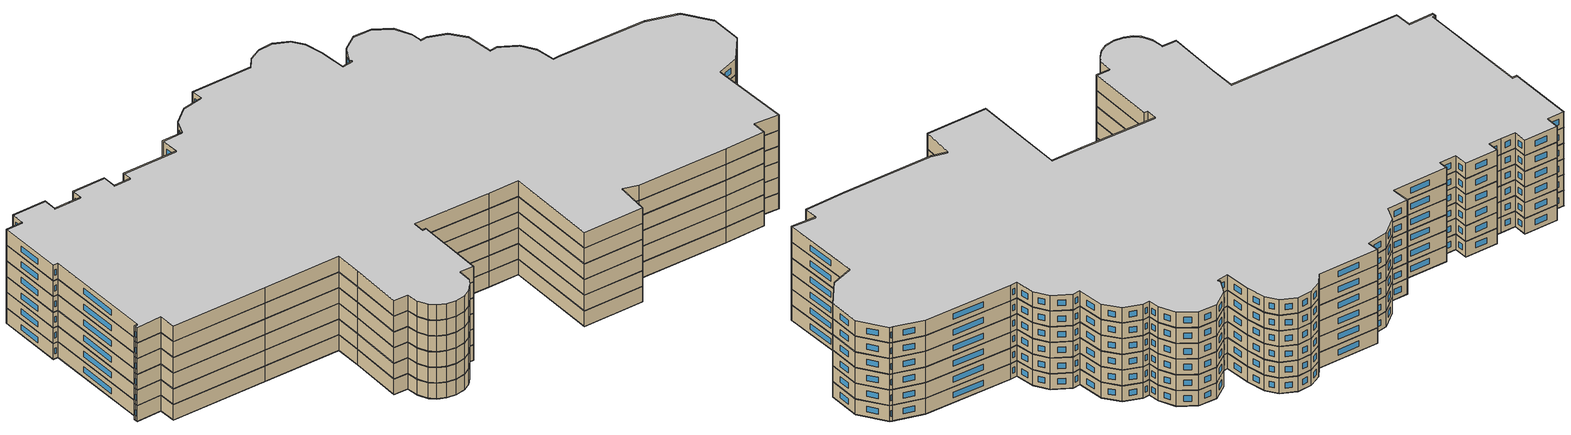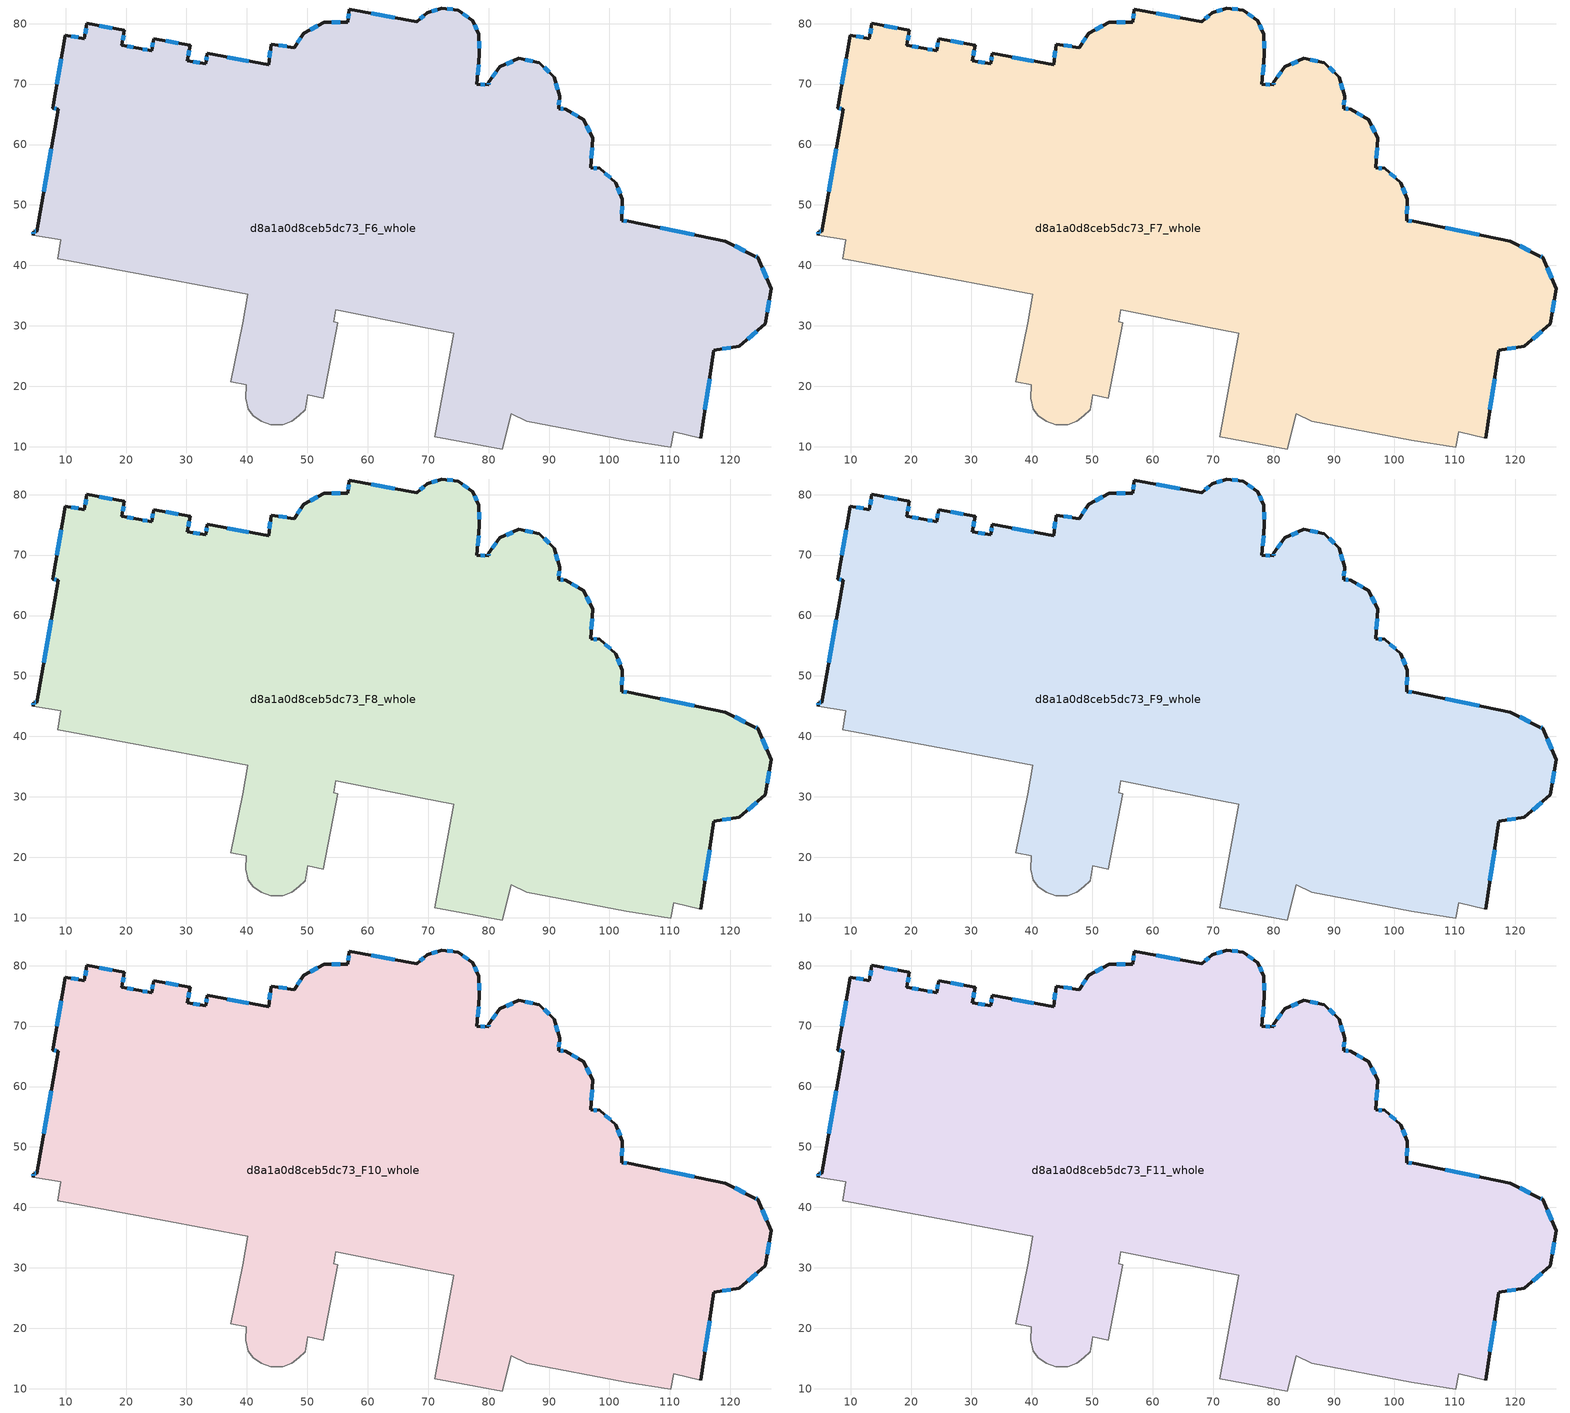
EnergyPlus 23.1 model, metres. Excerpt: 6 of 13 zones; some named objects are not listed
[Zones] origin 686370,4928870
d8a1a0d8ceb5dc73_F6_whole
 floor to d8a1a0d8ceb5dc73_F5_whole (EU_floor_Construction): 115.1,11.35 117.26,25.99 121.48,26.59 125.78,30.34 126.81,36.15 124.51,41.31 124.04,41.55 119.19,44.01 103.23,47.28 102.01,47.41 102.12,50.93 101.05,53.71 98.36,56.04 96.9,56.13 97.24,61.04 95.71,64.09 92.77,65.86 91.58,65.94 91.74,68.02 90.87,71.14 88.37,73.57 85.01,74.26 81.88,72.84 79.98,70.26 80.06,69.85 78.01,69.97 78.49,74.76 78.39,78.26 77.41,80.51 74.94,82.24 72.28,82.59 69.82,81.8 68.09,80.31 56.9,82.37 56.68,80.22 52.8,80.26 49.41,78.41 47.87,76.03 44.03,76.61 43.59,73.21 33.47,75.06 33.2,73.38 30.17,73.89 30.63,76.45 24.57,77.51 24.22,75.54 22.09,75.92 19.32,76.42 19.73,78.91 13.54,80.03 13.09,77.53 9.95,78.09 7.86,66.01 8.75,65.85 5.25,45.58 4.71,45.66 4.61,44.98 9.23,44.23 8.74,41.08 26.07,37.85 40.16,35.2 39.3,30.43 37.33,20.73 39.88,20.21 39.78,17.99 40.26,16.16 41.05,15.11 42.38,14.17 43.99,13.63 45.92,13.64 47.43,14.21 48.58,15.08 49.62,16.12 50.09,18.55 52.65,18.04 55.04,30.54 54.34,30.67 54.72,32.66 68.7,29.83 74.21,28.79 71.08,11.65 82.23,9.61 83.72,15.46 86.28,14.24 102.77,11.05 110.13,9.87 110.63,12.47 z18
 wall outside (EU_wall_Construction): 4.61,44.98 4.71,45.66 5.25,45.58 8.75,65.85 7.86,66.01 9.95,78.09 13.09,77.53 13.54,80.03 19.73,78.91 19.32,76.42 22.09,75.92 24.22,75.54 24.57,77.51 30.63,76.45 30.17,73.89 33.2,73.38 33.47,75.06 43.59,73.21 44.03,76.61 47.87,76.03 49.41,78.41 52.8,80.26 56.68,80.22 56.9,82.37 68.09,80.31 69.82,81.8 72.28,82.59 74.94,82.24 77.41,80.51 78.39,78.26 78.49,74.76 78.01,69.97 80.06,69.85 79.98,70.26 81.88,72.84 85.01,74.26 88.37,73.57 90.87,71.14 91.74,68.02 91.58,65.94 92.77,65.86 95.71,64.09 97.24,61.04 96.9,56.13 98.36,56.04 101.05,53.71 102.12,50.93 102.01,47.41 103.23,47.28 119.19,44.01 124.04,41.55 124.51,41.31 126.81,36.15 125.78,30.34 121.48,26.59 117.26,25.99 115.1,11.35 z18:21
 wall adiabatic (EU_wall_Construction): 115.1,11.35 110.63,12.47 110.13,9.87 102.77,11.05 86.28,14.24 83.72,15.46 82.23,9.61 71.08,11.65 74.21,28.79 68.7,29.83 54.72,32.66 54.34,30.67 55.04,30.54 52.65,18.04 50.09,18.55 49.62,16.12 48.58,15.08 47.43,14.21 45.92,13.64 43.99,13.63 42.38,14.17 41.05,15.11 40.26,16.16 39.78,17.99 39.88,20.21 37.33,20.73 39.3,30.43 40.16,35.2 26.07,37.85 8.74,41.08 9.23,44.23 4.61,44.98 z18:21
 window (EU_Window_Construction): 45.28,76.42 46.62,76.22 / 48.37,76.81 48.91,77.64 / 50.51,79.01 51.69,79.66 / 54.06,80.25 55.42,80.24 / 56.75,80.92 56.83,81.67 / 60.54,81.7 64.45,80.98 / 68.65,80.8 69.25,81.32 / 70.62,82.06 71.48,82.33 / 73.14,82.48 74.07,82.35 / 75.74,81.68 76.6,81.07 / 77.73,79.78 78.07,78.99 / 78.42,77.12 78.45,75.9 / 78.33,73.2 78.16,71.53 / 78.67,69.93 79.39,69.89 / 80.03,69.99 80,70.13 / 80.59,71.1 81.26,72 / 82.89,73.3 83.99,73.8 / 86.1,74.04 87.27,73.8 / 89.18,72.78 90.05,71.93 / 91.15,70.13 91.45,69.04 / 91.68,67.34 91.63,66.62 / 91.96,65.92 92.38,65.89 / 93.72,65.29 94.75,64.67 / 96.2,63.1 96.74,62.03 / 97.13,59.45 97.01,57.73 / 97.37,56.1 97.88,56.07 / 99.23,55.28 100.17,54.47 / 101.39,52.81 101.77,51.84 / 102.08,49.79 102.04,48.56 / 102.4,47.37 102.83,47.32 / 108.42,46.22 114,45.07 / 120.76,43.21 122.46,42.35 / 124.19,41.47 124.35,41.39 / 125.25,39.63 126.06,37.83 / 126.47,34.26 126.11,32.23 / 124.38,29.12 122.87,27.81 / 120.1,26.4 118.63,26.19 / 116.55,21.23 115.8,16.11 / 4.64,45.21 4.68,45.44 / 4.88,45.64 5.07,45.61 / 6.39,52.18 7.61,59.26 / 8.46,65.91 8.15,65.96 / 8.54,69.94 9.27,74.16 / 10.97,77.91 12.07,77.72 / 13.23,78.35 13.39,79.22 / 15.55,79.67 17.71,79.28 / 19.59,78.1 19.45,77.23 / 20.22,76.26 21.19,76.09 / 22.78,75.8 23.53,75.67 / 24.33,76.18 24.45,76.87 / 26.54,77.17 28.66,76.8 / 30.48,75.62 30.32,74.73 / 31.15,73.73 32.21,73.55 / 33.29,73.93 33.38,74.52 / 36.76,74.46 40.3,73.81 / 43.73,74.32 43.88,75.51 z18.98:20.02
d8a1a0d8ceb5dc73_F7_whole
 floor to d8a1a0d8ceb5dc73_F6_whole (EU_floor_Construction): 115.1,11.35 117.26,25.99 121.48,26.59 125.78,30.34 126.81,36.15 124.51,41.31 124.04,41.55 119.19,44.01 103.23,47.28 102.01,47.41 102.12,50.93 101.05,53.71 98.36,56.04 96.9,56.13 97.24,61.04 95.71,64.09 92.77,65.86 91.58,65.94 91.74,68.02 90.87,71.14 88.37,73.57 85.01,74.26 81.88,72.84 79.98,70.26 80.06,69.85 78.01,69.97 78.49,74.76 78.39,78.26 77.41,80.51 74.94,82.24 72.28,82.59 69.82,81.8 68.09,80.31 56.9,82.37 56.68,80.22 52.8,80.26 49.41,78.41 47.87,76.03 44.03,76.61 43.59,73.21 33.47,75.06 33.2,73.38 30.17,73.89 30.63,76.45 24.57,77.51 24.22,75.54 22.09,75.92 19.32,76.42 19.73,78.91 13.54,80.03 13.09,77.53 9.95,78.09 7.86,66.01 8.75,65.85 5.25,45.58 4.71,45.66 4.61,44.98 9.23,44.23 8.74,41.08 26.07,37.85 40.16,35.2 39.3,30.43 37.33,20.73 39.88,20.21 39.78,17.99 40.26,16.16 41.05,15.11 42.38,14.17 43.99,13.63 45.92,13.64 47.43,14.21 48.58,15.08 49.62,16.12 50.09,18.55 52.65,18.04 55.04,30.54 54.34,30.67 54.72,32.66 68.7,29.83 74.21,28.79 71.08,11.65 82.23,9.61 83.72,15.46 86.28,14.24 102.77,11.05 110.13,9.87 110.63,12.47 z21
 wall outside (EU_wall_Construction): 4.61,44.98 4.71,45.66 5.25,45.58 8.75,65.85 7.86,66.01 9.95,78.09 13.09,77.53 13.54,80.03 19.73,78.91 19.32,76.42 22.09,75.92 24.22,75.54 24.57,77.51 30.63,76.45 30.17,73.89 33.2,73.38 33.47,75.06 43.59,73.21 44.03,76.61 47.87,76.03 49.41,78.41 52.8,80.26 56.68,80.22 56.9,82.37 68.09,80.31 69.82,81.8 72.28,82.59 74.94,82.24 77.41,80.51 78.39,78.26 78.49,74.76 78.01,69.97 80.06,69.85 79.98,70.26 81.88,72.84 85.01,74.26 88.37,73.57 90.87,71.14 91.74,68.02 91.58,65.94 92.77,65.86 95.71,64.09 97.24,61.04 96.9,56.13 98.36,56.04 101.05,53.71 102.12,50.93 102.01,47.41 103.23,47.28 119.19,44.01 124.04,41.55 124.51,41.31 126.81,36.15 125.78,30.34 121.48,26.59 117.26,25.99 115.1,11.35 z21:24
 wall adiabatic (EU_wall_Construction): 115.1,11.35 110.63,12.47 110.13,9.87 102.77,11.05 86.28,14.24 83.72,15.46 82.23,9.61 71.08,11.65 74.21,28.79 68.7,29.83 54.72,32.66 54.34,30.67 55.04,30.54 52.65,18.04 50.09,18.55 49.62,16.12 48.58,15.08 47.43,14.21 45.92,13.64 43.99,13.63 42.38,14.17 41.05,15.11 40.26,16.16 39.78,17.99 39.88,20.21 37.33,20.73 39.3,30.43 40.16,35.2 26.07,37.85 8.74,41.08 9.23,44.23 4.61,44.98 z21:24
 window (EU_Window_Construction): 45.28,76.42 46.62,76.22 / 48.37,76.81 48.91,77.64 / 50.51,79.01 51.69,79.66 / 54.06,80.25 55.42,80.24 / 56.75,80.92 56.83,81.67 / 60.54,81.7 64.45,80.98 / 68.65,80.8 69.25,81.32 / 70.62,82.06 71.48,82.33 / 73.14,82.48 74.07,82.35 / 75.74,81.68 76.6,81.07 / 77.73,79.78 78.07,78.99 / 78.42,77.12 78.45,75.9 / 78.33,73.2 78.16,71.53 / 78.67,69.93 79.39,69.89 / 80.03,69.99 80,70.13 / 80.59,71.1 81.26,72 / 82.89,73.3 83.99,73.8 / 86.1,74.04 87.27,73.8 / 89.18,72.78 90.05,71.93 / 91.15,70.13 91.45,69.04 / 91.68,67.34 91.63,66.62 / 91.96,65.92 92.38,65.89 / 93.72,65.29 94.75,64.67 / 96.2,63.1 96.74,62.03 / 97.13,59.45 97.01,57.73 / 97.37,56.1 97.88,56.07 / 99.23,55.28 100.17,54.47 / 101.39,52.81 101.77,51.84 / 102.08,49.79 102.04,48.56 / 102.4,47.37 102.83,47.32 / 108.42,46.22 114,45.07 / 120.76,43.21 122.46,42.35 / 124.19,41.47 124.35,41.39 / 125.25,39.63 126.06,37.83 / 126.47,34.26 126.11,32.23 / 124.38,29.12 122.87,27.81 / 120.1,26.4 118.63,26.19 / 116.55,21.23 115.8,16.11 / 4.64,45.21 4.68,45.44 / 4.88,45.64 5.07,45.61 / 6.39,52.18 7.61,59.26 / 8.46,65.91 8.15,65.96 / 8.54,69.94 9.27,74.16 / 10.97,77.91 12.07,77.72 / 13.23,78.35 13.39,79.22 / 15.55,79.67 17.71,79.28 / 19.59,78.1 19.45,77.23 / 20.22,76.26 21.19,76.09 / 22.78,75.8 23.53,75.67 / 24.33,76.18 24.45,76.87 / 26.54,77.17 28.66,76.8 / 30.48,75.62 30.32,74.73 / 31.15,73.73 32.21,73.55 / 33.29,73.93 33.38,74.52 / 36.76,74.46 40.3,73.81 / 43.73,74.32 43.88,75.51 z21.98:23.02
d8a1a0d8ceb5dc73_F8_whole
 floor to d8a1a0d8ceb5dc73_F7_whole (EU_floor_Construction): 115.1,11.35 117.26,25.99 121.48,26.59 125.78,30.34 126.81,36.15 124.51,41.31 124.04,41.55 119.19,44.01 103.23,47.28 102.01,47.41 102.12,50.93 101.05,53.71 98.36,56.04 96.9,56.13 97.24,61.04 95.71,64.09 92.77,65.86 91.58,65.94 91.74,68.02 90.87,71.14 88.37,73.57 85.01,74.26 81.88,72.84 79.98,70.26 80.06,69.85 78.01,69.97 78.49,74.76 78.39,78.26 77.41,80.51 74.94,82.24 72.28,82.59 69.82,81.8 68.09,80.31 56.9,82.37 56.68,80.22 52.8,80.26 49.41,78.41 47.87,76.03 44.03,76.61 43.59,73.21 33.47,75.06 33.2,73.38 30.17,73.89 30.63,76.45 24.57,77.51 24.22,75.54 22.09,75.92 19.32,76.42 19.73,78.91 13.54,80.03 13.09,77.53 9.95,78.09 7.86,66.01 8.75,65.85 5.25,45.58 4.71,45.66 4.61,44.98 9.23,44.23 8.74,41.08 26.07,37.85 40.16,35.2 39.3,30.43 37.33,20.73 39.88,20.21 39.78,17.99 40.26,16.16 41.05,15.11 42.38,14.17 43.99,13.63 45.92,13.64 47.43,14.21 48.58,15.08 49.62,16.12 50.09,18.55 52.65,18.04 55.04,30.54 54.34,30.67 54.72,32.66 68.7,29.83 74.21,28.79 71.08,11.65 82.23,9.61 83.72,15.46 86.28,14.24 102.77,11.05 110.13,9.87 110.63,12.47 z24
 wall outside (EU_wall_Construction): 4.61,44.98 4.71,45.66 5.25,45.58 8.75,65.85 7.86,66.01 9.95,78.09 13.09,77.53 13.54,80.03 19.73,78.91 19.32,76.42 22.09,75.92 24.22,75.54 24.57,77.51 30.63,76.45 30.17,73.89 33.2,73.38 33.47,75.06 43.59,73.21 44.03,76.61 47.87,76.03 49.41,78.41 52.8,80.26 56.68,80.22 56.9,82.37 68.09,80.31 69.82,81.8 72.28,82.59 74.94,82.24 77.41,80.51 78.39,78.26 78.49,74.76 78.01,69.97 80.06,69.85 79.98,70.26 81.88,72.84 85.01,74.26 88.37,73.57 90.87,71.14 91.74,68.02 91.58,65.94 92.77,65.86 95.71,64.09 97.24,61.04 96.9,56.13 98.36,56.04 101.05,53.71 102.12,50.93 102.01,47.41 103.23,47.28 119.19,44.01 124.04,41.55 124.51,41.31 126.81,36.15 125.78,30.34 121.48,26.59 117.26,25.99 115.1,11.35 z24:27
 wall adiabatic (EU_wall_Construction): 115.1,11.35 110.63,12.47 110.13,9.87 102.77,11.05 86.28,14.24 83.72,15.46 82.23,9.61 71.08,11.65 74.21,28.79 68.7,29.83 54.72,32.66 54.34,30.67 55.04,30.54 52.65,18.04 50.09,18.55 49.62,16.12 48.58,15.08 47.43,14.21 45.92,13.64 43.99,13.63 42.38,14.17 41.05,15.11 40.26,16.16 39.78,17.99 39.88,20.21 37.33,20.73 39.3,30.43 40.16,35.2 26.07,37.85 8.74,41.08 9.23,44.23 4.61,44.98 z24:27
 window (EU_Window_Construction): 45.28,76.42 46.62,76.22 / 48.37,76.81 48.91,77.64 / 50.51,79.01 51.69,79.66 / 54.06,80.25 55.42,80.24 / 56.75,80.92 56.83,81.67 / 60.54,81.7 64.45,80.98 / 68.65,80.8 69.25,81.32 / 70.62,82.06 71.48,82.33 / 73.14,82.48 74.07,82.35 / 75.74,81.68 76.6,81.07 / 77.73,79.78 78.07,78.99 / 78.42,77.12 78.45,75.9 / 78.33,73.2 78.16,71.53 / 78.67,69.93 79.39,69.89 / 80.03,69.99 80,70.13 / 80.59,71.1 81.26,72 / 82.89,73.3 83.99,73.8 / 86.1,74.04 87.27,73.8 / 89.18,72.78 90.05,71.93 / 91.15,70.13 91.45,69.04 / 91.68,67.34 91.63,66.62 / 91.96,65.92 92.38,65.89 / 93.72,65.29 94.75,64.67 / 96.2,63.1 96.74,62.03 / 97.13,59.45 97.01,57.73 / 97.37,56.1 97.88,56.07 / 99.23,55.28 100.17,54.47 / 101.39,52.81 101.77,51.84 / 102.08,49.79 102.04,48.56 / 102.4,47.37 102.83,47.32 / 108.42,46.22 114,45.07 / 120.76,43.21 122.46,42.35 / 124.19,41.47 124.35,41.39 / 125.25,39.63 126.06,37.83 / 126.47,34.26 126.11,32.23 / 124.38,29.12 122.87,27.81 / 120.1,26.4 118.63,26.19 / 116.55,21.23 115.8,16.11 / 4.64,45.21 4.68,45.44 / 4.88,45.64 5.07,45.61 / 6.39,52.18 7.61,59.26 / 8.46,65.91 8.15,65.96 / 8.54,69.94 9.27,74.16 / 10.97,77.91 12.07,77.72 / 13.23,78.35 13.39,79.22 / 15.55,79.67 17.71,79.28 / 19.59,78.1 19.45,77.23 / 20.22,76.26 21.19,76.09 / 22.78,75.8 23.53,75.67 / 24.33,76.18 24.45,76.87 / 26.54,77.17 28.66,76.8 / 30.48,75.62 30.32,74.73 / 31.15,73.73 32.21,73.55 / 33.29,73.93 33.38,74.52 / 36.76,74.46 40.3,73.81 / 43.73,74.32 43.88,75.51 z24.98:26.02
d8a1a0d8ceb5dc73_F9_whole
 floor to d8a1a0d8ceb5dc73_F8_whole (EU_floor_Construction): 115.1,11.35 117.26,25.99 121.48,26.59 125.78,30.34 126.81,36.15 124.51,41.31 124.04,41.55 119.19,44.01 103.23,47.28 102.01,47.41 102.12,50.93 101.05,53.71 98.36,56.04 96.9,56.13 97.24,61.04 95.71,64.09 92.77,65.86 91.58,65.94 91.74,68.02 90.87,71.14 88.37,73.57 85.01,74.26 81.88,72.84 79.98,70.26 80.06,69.85 78.01,69.97 78.49,74.76 78.39,78.26 77.41,80.51 74.94,82.24 72.28,82.59 69.82,81.8 68.09,80.31 56.9,82.37 56.68,80.22 52.8,80.26 49.41,78.41 47.87,76.03 44.03,76.61 43.59,73.21 33.47,75.06 33.2,73.38 30.17,73.89 30.63,76.45 24.57,77.51 24.22,75.54 22.09,75.92 19.32,76.42 19.73,78.91 13.54,80.03 13.09,77.53 9.95,78.09 7.86,66.01 8.75,65.85 5.25,45.58 4.71,45.66 4.61,44.98 9.23,44.23 8.74,41.08 26.07,37.85 40.16,35.2 39.3,30.43 37.33,20.73 39.88,20.21 39.78,17.99 40.26,16.16 41.05,15.11 42.38,14.17 43.99,13.63 45.92,13.64 47.43,14.21 48.58,15.08 49.62,16.12 50.09,18.55 52.65,18.04 55.04,30.54 54.34,30.67 54.72,32.66 68.7,29.83 74.21,28.79 71.08,11.65 82.23,9.61 83.72,15.46 86.28,14.24 102.77,11.05 110.13,9.87 110.63,12.47 z27
 wall outside (EU_wall_Construction): 4.61,44.98 4.71,45.66 5.25,45.58 8.75,65.85 7.86,66.01 9.95,78.09 13.09,77.53 13.54,80.03 19.73,78.91 19.32,76.42 22.09,75.92 24.22,75.54 24.57,77.51 30.63,76.45 30.17,73.89 33.2,73.38 33.47,75.06 43.59,73.21 44.03,76.61 47.87,76.03 49.41,78.41 52.8,80.26 56.68,80.22 56.9,82.37 68.09,80.31 69.82,81.8 72.28,82.59 74.94,82.24 77.41,80.51 78.39,78.26 78.49,74.76 78.01,69.97 80.06,69.85 79.98,70.26 81.88,72.84 85.01,74.26 88.37,73.57 90.87,71.14 91.74,68.02 91.58,65.94 92.77,65.86 95.71,64.09 97.24,61.04 96.9,56.13 98.36,56.04 101.05,53.71 102.12,50.93 102.01,47.41 103.23,47.28 119.19,44.01 124.04,41.55 124.51,41.31 126.81,36.15 125.78,30.34 121.48,26.59 117.26,25.99 115.1,11.35 z27:30
 wall adiabatic (EU_wall_Construction): 115.1,11.35 110.63,12.47 110.13,9.87 102.77,11.05 86.28,14.24 83.72,15.46 82.23,9.61 71.08,11.65 74.21,28.79 68.7,29.83 54.72,32.66 54.34,30.67 55.04,30.54 52.65,18.04 50.09,18.55 49.62,16.12 48.58,15.08 47.43,14.21 45.92,13.64 43.99,13.63 42.38,14.17 41.05,15.11 40.26,16.16 39.78,17.99 39.88,20.21 37.33,20.73 39.3,30.43 40.16,35.2 26.07,37.85 8.74,41.08 9.23,44.23 4.61,44.98 z27:30
 window (EU_Window_Construction): 45.28,76.42 46.62,76.22 / 48.37,76.81 48.91,77.64 / 50.51,79.01 51.69,79.66 / 54.06,80.25 55.42,80.24 / 56.75,80.92 56.83,81.67 / 60.54,81.7 64.45,80.98 / 68.65,80.8 69.25,81.32 / 70.62,82.06 71.48,82.33 / 73.14,82.48 74.07,82.35 / 75.74,81.68 76.6,81.07 / 77.73,79.78 78.07,78.99 / 78.42,77.12 78.45,75.9 / 78.33,73.2 78.16,71.53 / 78.67,69.93 79.39,69.89 / 80.03,69.99 80,70.13 / 80.59,71.1 81.26,72 / 82.89,73.3 83.99,73.8 / 86.1,74.04 87.27,73.8 / 89.18,72.78 90.05,71.93 / 91.15,70.13 91.45,69.04 / 91.68,67.34 91.63,66.62 / 91.96,65.92 92.38,65.89 / 93.72,65.29 94.75,64.67 / 96.2,63.1 96.74,62.03 / 97.13,59.45 97.01,57.73 / 97.37,56.1 97.88,56.07 / 99.23,55.28 100.17,54.47 / 101.39,52.81 101.77,51.84 / 102.08,49.79 102.04,48.56 / 102.4,47.37 102.83,47.32 / 108.42,46.22 114,45.07 / 120.76,43.21 122.46,42.35 / 124.19,41.47 124.35,41.39 / 125.25,39.63 126.06,37.83 / 126.47,34.26 126.11,32.23 / 124.38,29.12 122.87,27.81 / 120.1,26.4 118.63,26.19 / 116.55,21.23 115.8,16.11 / 4.64,45.21 4.68,45.44 / 4.88,45.64 5.07,45.61 / 6.39,52.18 7.61,59.26 / 8.46,65.91 8.15,65.96 / 8.54,69.94 9.27,74.16 / 10.97,77.91 12.07,77.72 / 13.23,78.35 13.39,79.22 / 15.55,79.67 17.71,79.28 / 19.59,78.1 19.45,77.23 / 20.22,76.26 21.19,76.09 / 22.78,75.8 23.53,75.67 / 24.33,76.18 24.45,76.87 / 26.54,77.17 28.66,76.8 / 30.48,75.62 30.32,74.73 / 31.15,73.73 32.21,73.55 / 33.29,73.93 33.38,74.52 / 36.76,74.46 40.3,73.81 / 43.73,74.32 43.88,75.51 z27.98:29.02
d8a1a0d8ceb5dc73_F10_whole
 floor to d8a1a0d8ceb5dc73_F9_whole (EU_floor_Construction): 115.1,11.35 117.26,25.99 121.48,26.59 125.78,30.34 126.81,36.15 124.51,41.31 124.04,41.55 119.19,44.01 103.23,47.28 102.01,47.41 102.12,50.93 101.05,53.71 98.36,56.04 96.9,56.13 97.24,61.04 95.71,64.09 92.77,65.86 91.58,65.94 91.74,68.02 90.87,71.14 88.37,73.57 85.01,74.26 81.88,72.84 79.98,70.26 80.06,69.85 78.01,69.97 78.49,74.76 78.39,78.26 77.41,80.51 74.94,82.24 72.28,82.59 69.82,81.8 68.09,80.31 56.9,82.37 56.68,80.22 52.8,80.26 49.41,78.41 47.87,76.03 44.03,76.61 43.59,73.21 33.47,75.06 33.2,73.38 30.17,73.89 30.63,76.45 24.57,77.51 24.22,75.54 22.09,75.92 19.32,76.42 19.73,78.91 13.54,80.03 13.09,77.53 9.95,78.09 7.86,66.01 8.75,65.85 5.25,45.58 4.71,45.66 4.61,44.98 9.23,44.23 8.74,41.08 26.07,37.85 40.16,35.2 39.3,30.43 37.33,20.73 39.88,20.21 39.78,17.99 40.26,16.16 41.05,15.11 42.38,14.17 43.99,13.63 45.92,13.64 47.43,14.21 48.58,15.08 49.62,16.12 50.09,18.55 52.65,18.04 55.04,30.54 54.34,30.67 54.72,32.66 68.7,29.83 74.21,28.79 71.08,11.65 82.23,9.61 83.72,15.46 86.28,14.24 102.77,11.05 110.13,9.87 110.63,12.47 z30
 wall outside (EU_wall_Construction): 4.61,44.98 4.71,45.66 5.25,45.58 8.75,65.85 7.86,66.01 9.95,78.09 13.09,77.53 13.54,80.03 19.73,78.91 19.32,76.42 22.09,75.92 24.22,75.54 24.57,77.51 30.63,76.45 30.17,73.89 33.2,73.38 33.47,75.06 43.59,73.21 44.03,76.61 47.87,76.03 49.41,78.41 52.8,80.26 56.68,80.22 56.9,82.37 68.09,80.31 69.82,81.8 72.28,82.59 74.94,82.24 77.41,80.51 78.39,78.26 78.49,74.76 78.01,69.97 80.06,69.85 79.98,70.26 81.88,72.84 85.01,74.26 88.37,73.57 90.87,71.14 91.74,68.02 91.58,65.94 92.77,65.86 95.71,64.09 97.24,61.04 96.9,56.13 98.36,56.04 101.05,53.71 102.12,50.93 102.01,47.41 103.23,47.28 119.19,44.01 124.04,41.55 124.51,41.31 126.81,36.15 125.78,30.34 121.48,26.59 117.26,25.99 115.1,11.35 z30:33
 wall adiabatic (EU_wall_Construction): 115.1,11.35 110.63,12.47 110.13,9.87 102.77,11.05 86.28,14.24 83.72,15.46 82.23,9.61 71.08,11.65 74.21,28.79 68.7,29.83 54.72,32.66 54.34,30.67 55.04,30.54 52.65,18.04 50.09,18.55 49.62,16.12 48.58,15.08 47.43,14.21 45.92,13.64 43.99,13.63 42.38,14.17 41.05,15.11 40.26,16.16 39.78,17.99 39.88,20.21 37.33,20.73 39.3,30.43 40.16,35.2 26.07,37.85 8.74,41.08 9.23,44.23 4.61,44.98 z30:33
 window (EU_Window_Construction): 45.28,76.42 46.62,76.22 / 48.37,76.81 48.91,77.64 / 50.51,79.01 51.69,79.66 / 54.06,80.25 55.42,80.24 / 56.75,80.92 56.83,81.67 / 60.54,81.7 64.45,80.98 / 68.65,80.8 69.25,81.32 / 70.62,82.06 71.48,82.33 / 73.14,82.48 74.07,82.35 / 75.74,81.68 76.6,81.07 / 77.73,79.78 78.07,78.99 / 78.42,77.12 78.45,75.9 / 78.33,73.2 78.16,71.53 / 78.67,69.93 79.39,69.89 / 80.03,69.99 80,70.13 / 80.59,71.1 81.26,72 / 82.89,73.3 83.99,73.8 / 86.1,74.04 87.27,73.8 / 89.18,72.78 90.05,71.93 / 91.15,70.13 91.45,69.04 / 91.68,67.34 91.63,66.62 / 91.96,65.92 92.38,65.89 / 93.72,65.29 94.75,64.67 / 96.2,63.1 96.74,62.03 / 97.13,59.45 97.01,57.73 / 97.37,56.1 97.88,56.07 / 99.23,55.28 100.17,54.47 / 101.39,52.81 101.77,51.84 / 102.08,49.79 102.04,48.56 / 102.4,47.37 102.83,47.32 / 108.42,46.22 114,45.07 / 120.76,43.21 122.46,42.35 / 124.19,41.47 124.35,41.39 / 125.25,39.63 126.06,37.83 / 126.47,34.26 126.11,32.23 / 124.38,29.12 122.87,27.81 / 120.1,26.4 118.63,26.19 / 116.55,21.23 115.8,16.11 / 4.64,45.21 4.68,45.44 / 4.88,45.64 5.07,45.61 / 6.39,52.18 7.61,59.26 / 8.46,65.91 8.15,65.96 / 8.54,69.94 9.27,74.16 / 10.97,77.91 12.07,77.72 / 13.23,78.35 13.39,79.22 / 15.55,79.67 17.71,79.28 / 19.59,78.1 19.45,77.23 / 20.22,76.26 21.19,76.09 / 22.78,75.8 23.53,75.67 / 24.33,76.18 24.45,76.87 / 26.54,77.17 28.66,76.8 / 30.48,75.62 30.32,74.73 / 31.15,73.73 32.21,73.55 / 33.29,73.93 33.38,74.52 / 36.76,74.46 40.3,73.81 / 43.73,74.32 43.88,75.51 z30.98:32.02
d8a1a0d8ceb5dc73_F11_whole
 floor to d8a1a0d8ceb5dc73_F10_whole (EU_floor_Construction): 115.1,11.35 117.26,25.99 121.48,26.59 125.78,30.34 126.81,36.15 124.51,41.31 124.04,41.55 119.19,44.01 103.23,47.28 102.01,47.41 102.12,50.93 101.05,53.71 98.36,56.04 96.9,56.13 97.24,61.04 95.71,64.09 92.77,65.86 91.58,65.94 91.74,68.02 90.87,71.14 88.37,73.57 85.01,74.26 81.88,72.84 79.98,70.26 80.06,69.85 78.01,69.97 78.49,74.76 78.39,78.26 77.41,80.51 74.94,82.24 72.28,82.59 69.82,81.8 68.09,80.31 56.9,82.37 56.68,80.22 52.8,80.26 49.41,78.41 47.87,76.03 44.03,76.61 43.59,73.21 33.47,75.06 33.2,73.38 30.17,73.89 30.63,76.45 24.57,77.51 24.22,75.54 22.09,75.92 19.32,76.42 19.73,78.91 13.54,80.03 13.09,77.53 9.95,78.09 7.86,66.01 8.75,65.85 5.25,45.58 4.71,45.66 4.61,44.98 9.23,44.23 8.74,41.08 26.07,37.85 40.16,35.2 39.3,30.43 37.33,20.73 39.88,20.21 39.78,17.99 40.26,16.16 41.05,15.11 42.38,14.17 43.99,13.63 45.92,13.64 47.43,14.21 48.58,15.08 49.62,16.12 50.09,18.55 52.65,18.04 55.04,30.54 54.34,30.67 54.72,32.66 68.7,29.83 74.21,28.79 71.08,11.65 82.23,9.61 83.72,15.46 86.28,14.24 102.77,11.05 110.13,9.87 110.63,12.47 z33
 wall outside (EU_wall_Construction): 4.61,44.98 4.71,45.66 5.25,45.58 8.75,65.85 7.86,66.01 9.95,78.09 13.09,77.53 13.54,80.03 19.73,78.91 19.32,76.42 22.09,75.92 24.22,75.54 24.57,77.51 30.63,76.45 30.17,73.89 33.2,73.38 33.47,75.06 43.59,73.21 44.03,76.61 47.87,76.03 49.41,78.41 52.8,80.26 56.68,80.22 56.9,82.37 68.09,80.31 69.82,81.8 72.28,82.59 74.94,82.24 77.41,80.51 78.39,78.26 78.49,74.76 78.01,69.97 80.06,69.85 79.98,70.26 81.88,72.84 85.01,74.26 88.37,73.57 90.87,71.14 91.74,68.02 91.58,65.94 92.77,65.86 95.71,64.09 97.24,61.04 96.9,56.13 98.36,56.04 101.05,53.71 102.12,50.93 102.01,47.41 103.23,47.28 119.19,44.01 124.04,41.55 124.51,41.31 126.81,36.15 125.78,30.34 121.48,26.59 117.26,25.99 115.1,11.35 z33:36
 wall adiabatic (EU_wall_Construction): 115.1,11.35 110.63,12.47 110.13,9.87 102.77,11.05 86.28,14.24 83.72,15.46 82.23,9.61 71.08,11.65 74.21,28.79 68.7,29.83 54.72,32.66 54.34,30.67 55.04,30.54 52.65,18.04 50.09,18.55 49.62,16.12 48.58,15.08 47.43,14.21 45.92,13.64 43.99,13.63 42.38,14.17 41.05,15.11 40.26,16.16 39.78,17.99 39.88,20.21 37.33,20.73 39.3,30.43 40.16,35.2 26.07,37.85 8.74,41.08 9.23,44.23 4.61,44.98 z33:36
 window (EU_Window_Construction): 45.28,76.42 46.62,76.22 / 48.37,76.81 48.91,77.64 / 50.51,79.01 51.69,79.66 / 54.06,80.25 55.42,80.24 / 56.75,80.92 56.83,81.67 / 60.54,81.7 64.45,80.98 / 68.65,80.8 69.25,81.32 / 70.62,82.06 71.48,82.33 / 73.14,82.48 74.07,82.35 / 75.74,81.68 76.6,81.07 / 77.73,79.78 78.07,78.99 / 78.42,77.12 78.45,75.9 / 78.33,73.2 78.16,71.53 / 78.67,69.93 79.39,69.89 / 80.03,69.99 80,70.13 / 80.59,71.1 81.26,72 / 82.89,73.3 83.99,73.8 / 86.1,74.04 87.27,73.8 / 89.18,72.78 90.05,71.93 / 91.15,70.13 91.45,69.04 / 91.68,67.34 91.63,66.62 / 91.96,65.92 92.38,65.89 / 93.72,65.29 94.75,64.67 / 96.2,63.1 96.74,62.03 / 97.13,59.45 97.01,57.73 / 97.37,56.1 97.88,56.07 / 99.23,55.28 100.17,54.47 / 101.39,52.81 101.77,51.84 / 102.08,49.79 102.04,48.56 / 102.4,47.37 102.83,47.32 / 108.42,46.22 114,45.07 / 120.76,43.21 122.46,42.35 / 124.19,41.47 124.35,41.39 / 125.25,39.63 126.06,37.83 / 126.47,34.26 126.11,32.23 / 124.38,29.12 122.87,27.81 / 120.1,26.4 118.63,26.19 / 116.55,21.23 115.8,16.11 / 4.64,45.21 4.68,45.44 / 4.88,45.64 5.07,45.61 / 6.39,52.18 7.61,59.26 / 8.46,65.91 8.15,65.96 / 8.54,69.94 9.27,74.16 / 10.97,77.91 12.07,77.72 / 13.23,78.35 13.39,79.22 / 15.55,79.67 17.71,79.28 / 19.59,78.1 19.45,77.23 / 20.22,76.26 21.19,76.09 / 22.78,75.8 23.53,75.67 / 24.33,76.18 24.45,76.87 / 26.54,77.17 28.66,76.8 / 30.48,75.62 30.32,74.73 / 31.15,73.73 32.21,73.55 / 33.29,73.93 33.38,74.52 / 36.76,74.46 40.3,73.81 / 43.73,74.32 43.88,75.51 z33.98:35.02
 ceiling to d8a1a0d8ceb5dc73_F12_whole (EU_floor_Construction): 95.71,64.09 97.24,61.04 96.9,56.13 98.36,56.04 101.05,53.71 102.12,50.93 102.01,47.41 103.23,47.28 119.19,44.01 124.04,41.55 124.51,41.31 126.81,36.15 125.78,30.34 121.48,26.59 117.26,25.99 115.1,11.35 110.63,12.47 110.13,9.87 102.77,11.05 86.28,14.24 83.72,15.46 82.23,9.61 71.08,11.65 74.21,28.79 68.7,29.83 54.72,32.66 54.34,30.67 55.04,30.54 52.65,18.04 50.09,18.55 49.62,16.12 48.58,15.08 47.43,14.21 45.92,13.64 43.99,13.63 42.38,14.17 41.05,15.11 40.26,16.16 39.78,17.99 39.88,20.21 37.33,20.73 39.3,30.43 40.16,35.2 26.07,37.85 8.74,41.08 9.23,44.23 4.61,44.98 4.71,45.66 5.25,45.58 8.75,65.85 7.86,66.01 9.95,78.09 13.09,77.53 13.54,80.03 19.73,78.91 19.32,76.42 22.09,75.92 24.22,75.54 24.57,77.51 30.63,76.45 30.17,73.89 33.2,73.38 33.47,75.06 43.59,73.21 44.03,76.61 47.87,76.03 49.41,78.41 52.8,80.26 56.68,80.22 56.9,82.37 68.09,80.31 69.82,81.8 72.28,82.59 74.94,82.24 77.41,80.51 78.39,78.26 78.49,74.76 78.01,69.97 80.06,69.85 79.98,70.26 81.88,72.84 85.01,74.26 88.37,73.57 90.87,71.14 91.74,68.02 91.58,65.94 92.77,65.86 z36
[Building]
EU S2 Campaign: North Axis=0; Terrain=City; Solar Distribution=FullExterior
[Site:Location]
Bologna: Latitude=44.5; Longitude=11.25; Time Zone=1; Elevation=37
[SizingPeriod:WeatherFileDays]
AnnualSizingPeriod: Begin Month=1; Begin Day of Month=1; End Month=12; End Day of Month=31; Day of Week for Start Day=Monday; Use Weather File Daylight Saving Period=No; Use Weather File Rain and Snow Indicators=No
[MATERIAL]
EU_InternalMass_Material: Roughness=MediumRough; Thickness=0.1; Conductivity=1; Density=1800; Specific Heat=900; Thermal Absorptance=0.9; Solar Absorptance=0.7; Visible Absorptance=0.7
[MATERIAL:NOMASS] Roughness=MediumRough; Thermal Absorptance=0.9; Solar Absorptance=0.7; Visible Absorptance=0.7
Name | Thermal Resistance
EU_wall_NoMass | 0.905828
EU_floor_NoMass | 0.67114
[WINDOWMATERIAL:SIMPLEGLAZINGSYSTEM]
EU_Window_SimpleGlazing: UFactor=4.52486; Solar Heat Gain Coefficient=0.85; Visible Transmittance=0.85
[CONSTRUCTION]
EU_wall_Construction: EU_wall_NoMass
EU_floor_Construction: EU_floor_NoMass
EU_InternalMass_Construction: EU_InternalMass_Material
EU_Window_Construction: EU_Window_SimpleGlazing
[ZONE] Type=1; Multiplier=1; Ceiling Height=autocalculate; Volume=16179; Floor Area=autocalculate; Part of Total Floor Area=Yes
d8a1a0d8ceb5dc73_F6_whole; d8a1a0d8ceb5dc73_F7_whole; d8a1a0d8ceb5dc73_F8_whole; d8a1a0d8ceb5dc73_F9_whole; d8a1a0d8ceb5dc73_F10_whole; d8a1a0d8ceb5dc73_F11_whole
[INTERNALMASS] Construction=EU_InternalMass_Construction; Surface Area=5393.01
Name | Zone or ZoneList
d8a1a0d8ceb5dc73_F6_whole_EU_InternalMass | d8a1a0d8ceb5dc73_F6_whole
d8a1a0d8ceb5dc73_F7_whole_EU_InternalMass | d8a1a0d8ceb5dc73_F7_whole
d8a1a0d8ceb5dc73_F8_whole_EU_InternalMass | d8a1a0d8ceb5dc73_F8_whole
d8a1a0d8ceb5dc73_F9_whole_EU_InternalMass | d8a1a0d8ceb5dc73_F9_whole
d8a1a0d8ceb5dc73_F10_whole_EU_InternalMass | d8a1a0d8ceb5dc73_F10_whole
d8a1a0d8ceb5dc73_F11_whole_EU_InternalMass | d8a1a0d8ceb5dc73_F11_whole
[OTHEREQUIPMENT] Fuel Type=Electricity; Design Level Calculation Method=Watts/Area; Power per Zone Floor Area=1; Fraction Latent=0; Fraction Radiant=0; Fraction Lost=0; Carbon Dioxide Generation Rate=0; EndUse Subcategory=EU_Step8_InternalGains
Name | Zone or ZoneList or Space or SpaceList | Schedule
EU_Step8_InternalGain_d8a1a0d8ceb5dc73_F6_whole_f000 | d8a1a0d8ceb5dc73_F6_whole | EU_Step8_GainSchedule_d8a1a0d8ceb5dc73_F6_whole_f000
EU_Step8_InternalGain_d8a1a0d8ceb5dc73_F7_whole_f000 | d8a1a0d8ceb5dc73_F7_whole | EU_Step8_GainSchedule_d8a1a0d8ceb5dc73_F7_whole_f000
EU_Step8_InternalGain_d8a1a0d8ceb5dc73_F8_whole_f000 | d8a1a0d8ceb5dc73_F8_whole | EU_Step8_GainSchedule_d8a1a0d8ceb5dc73_F8_whole_f000
EU_Step8_InternalGain_d8a1a0d8ceb5dc73_F9_whole_f000 | d8a1a0d8ceb5dc73_F9_whole | EU_Step8_GainSchedule_d8a1a0d8ceb5dc73_F9_whole_f000
EU_Step8_InternalGain_d8a1a0d8ceb5dc73_F10_whole_f000 | d8a1a0d8ceb5dc73_F10_whole | EU_Step8_GainSchedule_d8a1a0d8ceb5dc73_F10_whole_f000
EU_Step8_InternalGain_d8a1a0d8ceb5dc73_F11_whole_f000 | d8a1a0d8ceb5dc73_F11_whole | EU_Step8_GainSchedule_d8a1a0d8ceb5dc73_F11_whole_f000
[ZONEVENTILATION:DESIGNFLOWRATE] Schedule=EU_AlwaysOn; Design Flow Rate Calculation Method=AirChanges/Hour; Air Changes per Hour=0.73129; Ventilation Type=Natural; Fan Pressure Rise=0; Fan Total Efficiency=1; Constant Term Coefficient=1; Temperature Term Coefficient=0; Velocity Term Coefficient=0; Velocity Squared Term Coefficient=0; Minimum Indoor Temperature=-100; Maximum Indoor Temperature=100; Delta Temperature=-100; Minimum Outdoor Temperature=-100; Maximum Outdoor Temperature=100; Maximum Wind Speed=40
Name | Zone or ZoneList or Space or SpaceList
EU_ConstantAir_d8a1a0d8ceb5dc73_F6_whole | d8a1a0d8ceb5dc73_F6_whole
EU_ConstantAir_d8a1a0d8ceb5dc73_F7_whole | d8a1a0d8ceb5dc73_F7_whole
EU_ConstantAir_d8a1a0d8ceb5dc73_F8_whole | d8a1a0d8ceb5dc73_F8_whole
EU_ConstantAir_d8a1a0d8ceb5dc73_F9_whole | d8a1a0d8ceb5dc73_F9_whole
EU_ConstantAir_d8a1a0d8ceb5dc73_F10_whole | d8a1a0d8ceb5dc73_F10_whole
EU_ConstantAir_d8a1a0d8ceb5dc73_F11_whole | d8a1a0d8ceb5dc73_F11_whole
[HVACTEMPLATE:ZONE:IDEALLOADSAIRSYSTEM] System Availability Schedule=EU_AlwaysOn; Maximum Heating Supply Air Temperature=50; Minimum Cooling Supply Air Temperature=13; Maximum Heating Supply Air Humidity Ratio=0.0156; Minimum Cooling Supply Air Humidity Ratio=0.0077; Heating Limit=NoLimit; Cooling Limit=NoLimit; Heating Availability Schedule=EU_AlwaysOn; Cooling Availability Schedule=EU_CoolingOff; Dehumidification Control Type=ConstantSensibleHeatRatio; Cooling Sensible Heat Ratio=0.7; Dehumidification Setpoint=60; Humidification Control Type=None; Humidification Setpoint=30; Outdoor Air Method=None; Outdoor Air Flow Rate per Person=0.00944; Outdoor Air Flow Rate per Zone Floor Area=0; Outdoor Air Flow Rate per Zone=0; Demand Controlled Ventilation Type=None; Outdoor Air Economizer Type=NoEconomizer; Heat Recovery Type=None; Sensible Heat Recovery Effectiveness=0.7; Latent Heat Recovery Effectiveness=0.65
Name | Template Thermostat
d8a1a0d8ceb5dc73_F6_whole | EU_HeatOnly_d8a1a0d8ceb5dc73_F6_whole
d8a1a0d8ceb5dc73_F7_whole | EU_HeatOnly_d8a1a0d8ceb5dc73_F7_whole
d8a1a0d8ceb5dc73_F8_whole | EU_HeatOnly_d8a1a0d8ceb5dc73_F8_whole
d8a1a0d8ceb5dc73_F9_whole | EU_HeatOnly_d8a1a0d8ceb5dc73_F9_whole
d8a1a0d8ceb5dc73_F10_whole | EU_HeatOnly_d8a1a0d8ceb5dc73_F10_whole
d8a1a0d8ceb5dc73_F11_whole | EU_HeatOnly_d8a1a0d8ceb5dc73_F11_whole
[SIZING:ZONE] Zone Cooling Design Supply Air Temperature Input Method=SupplyAirTemperature; Zone Cooling Design Supply Air Temperature=13; Zone Heating Design Supply Air Temperature Input Method=SupplyAirTemperature; Zone Heating Design Supply Air Temperature=50; Zone Cooling Design Supply Air Humidity Ratio=0.008; Zone Heating Design Supply Air Humidity Ratio=0.008; Cooling Design Air Flow Method=DesignDay; Cooling Design Air Flow Rate=0; Cooling Minimum Air Flow per Zone Floor Area=0.000762; Cooling Minimum Air Flow=0; Cooling Minimum Air Flow Fraction=0.2; Heating Design Air Flow Method=DesignDay; Heating Design Air Flow Rate=0; Heating Maximum Air Flow per Zone Floor Area=0.002032; Heating Maximum Air Flow=0.141576; Heating Maximum Air Flow Fraction=0.3; Account for Dedicated Outdoor Air System=No; Dedicated Outdoor Air System Control Strategy=NeutralSupplyAir; Dedicated Outdoor Air Low Setpoint Temperature for Design=autosize; Dedicated Outdoor Air High Setpoint Temperature for Design=autosize; Zone Load Sizing Method=Sensible Load Only No Latent Load; Zone Latent Cooling Design Supply Air Humidity Ratio Input Method=HumidityRatioDifference; Zone Cooling Design Supply Air Humidity Ratio Difference=0.005; Zone Latent Heating Design Supply Air Humidity Ratio Input Method=HumidityRatioDifference; Zone Humidification Design Supply Air Humidity Ratio Difference=0.005
d8a1a0d8ceb5dc73_F6_whole; d8a1a0d8ceb5dc73_F7_whole; d8a1a0d8ceb5dc73_F8_whole; d8a1a0d8ceb5dc73_F9_whole; d8a1a0d8ceb5dc73_F10_whole; d8a1a0d8ceb5dc73_F11_whole
[SCHEDULE:CONSTANT]
Name | Hourly Value
EU_AlwaysOn | 1
EU_CoolingOff | 0
[SCHEDULE:FILE] Column Number=1; Rows to Skip at Top=0; Number of Hours of Data=8760; Column Separator=Comma; Interpolate to Timestep=No; Minutes per Item=60; Adjust Schedule for Daylight Savings=Yes
Name | File
EU_Step8_GainSchedule_d8a1a0d8ceb5dc73_F6_whole_f000 | ../../schedules/d8a1a0d8ceb5dc73/d8a1a0d8ceb5dc73_F6_whole_f000_gain.csv
EU_Step8_GainSchedule_d8a1a0d8ceb5dc73_F7_whole_f000 | ../../schedules/d8a1a0d8ceb5dc73/d8a1a0d8ceb5dc73_F7_whole_f000_gain.csv
EU_Step8_GainSchedule_d8a1a0d8ceb5dc73_F8_whole_f000 | ../../schedules/d8a1a0d8ceb5dc73/d8a1a0d8ceb5dc73_F8_whole_f000_gain.csv
EU_Step8_GainSchedule_d8a1a0d8ceb5dc73_F9_whole_f000 | ../../schedules/d8a1a0d8ceb5dc73/d8a1a0d8ceb5dc73_F9_whole_f000_gain.csv
EU_Step8_GainSchedule_d8a1a0d8ceb5dc73_F10_whole_f000 | ../../schedules/d8a1a0d8ceb5dc73/d8a1a0d8ceb5dc73_F10_whole_f000_gain.csv
EU_Step8_GainSchedule_d8a1a0d8ceb5dc73_F11_whole_f000 | ../../schedules/d8a1a0d8ceb5dc73/d8a1a0d8ceb5dc73_F11_whole_f000_gain.csv
